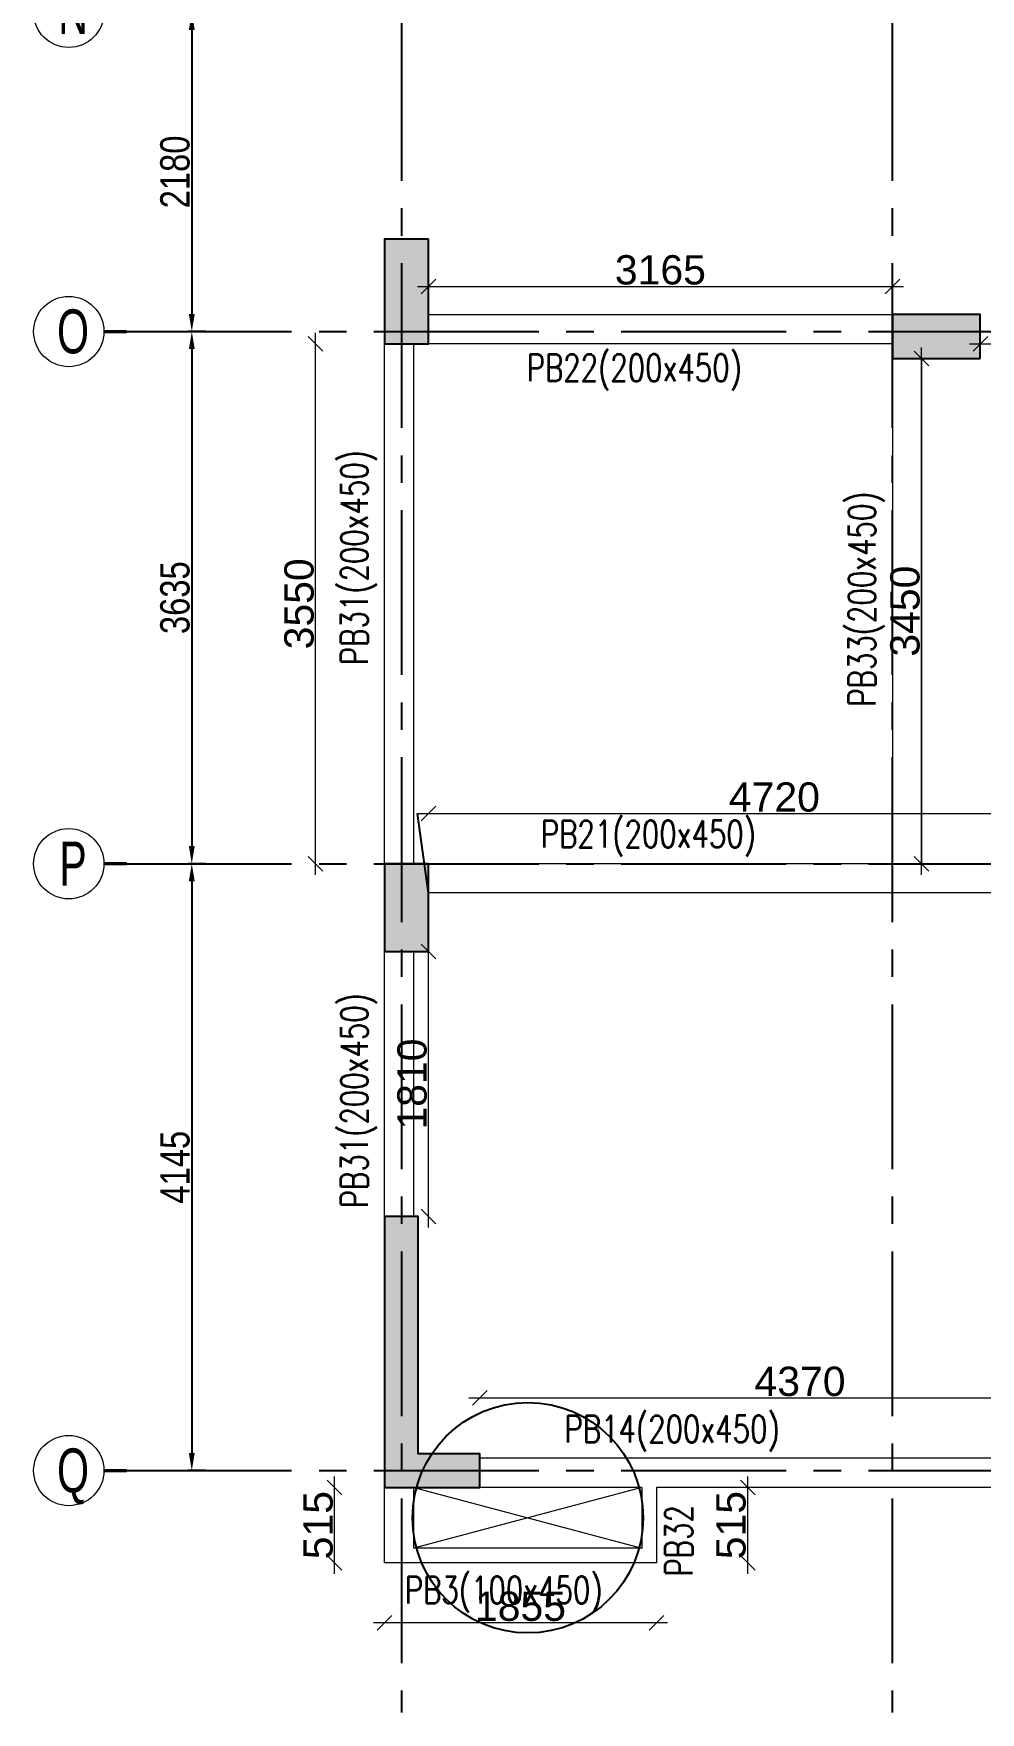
# Model space of a CAD drawing. Header units: millimetres. Extents: x 1277257 to 1543892, y 206696 to 309376.
# Drawn here: x 1363246 to 1369707, y 223712 to 235179 of the extents above; entities that cross this region are included whole.
import ezdxf
from ezdxf.enums import TextEntityAlignment as Align

# ---------------------------------------------------------------- set-up
doc = ezdxf.new("R2010")
doc.units = ezdxf.units.MM
doc.header["$LTSCALE"] = 500
doc.header["$MEASUREMENT"] = 0
doc.header["$PDMODE"] = 34
doc.linetypes.add('Site$0$CENTER2', pattern=[1.125, 0.75, -0.125, 0.125, -0.125])
doc.layers.get('Defpoints').update_dxf_attribs({"lineweight": 0})
for name, color, linetype, lineweight in [('CUT OUT', 1, 'Continuous', 13), ('GRID NO.', 7, 'Continuous', 20), ('TOWER COL HATCH', 253, 'Continuous', 20)]:
    doc.layers.add(name, color=color, linetype=linetype, lineweight=lineweight)
for name, color, linetype in [('GRID', 7, 'Continuous'), ('GRID DIM', 7, 'Continuous'), ('S-COLUMN-HATCH', 253, 'Continuous'), ('S-FRAMING PLAN', 4, 'Continuous'), ('T BEAM N', 3, 'Continuous'), ('TOWER AREA COLUMN.', 6, 'Continuous')]:
    doc.layers.add(name, color=color, linetype=linetype)
doc.styles.add('3mm', font='arial.ttf')
doc.styles.add('D50', font='arial.ttf', dxfattribs={"width": 0.8})
doc.styles.add('S-T', font='romans.shx')
doc.dimstyles.new('INNER DIM', dxfattribs={"dimtxt": 200, "dimasz": 120, "dimexe": 25, "dimexo": 25, "dimgap": 12, "dimtad": 1, "dimdec": 0, "dimrnd": 5, "dimzin": 0, "dimdsep": 46, "dimtxsty": 'D50', "dimcen": 0.09, "dimdle": 25, "dimclrt": 6, "dimadec": 0, "dimazin": 0, "dimtfac": 1, "dimtdec": 0, "dimtofl": 0, "dimtmove": 1, "dimatfit": 3, "dimfxl": 75, "dimtolj": 1, "dimtzin": 0, "dimarcsym": 0})
doc.dimstyles.new('PARAMVEER', dxfattribs={"dimtxt": 200, "dimasz": 100, "dimexe": 0, "dimexo": 25, "dimgap": 10, "dimtad": 1, "dimdec": 0, "dimrnd": 5, "dimzin": 0, "dimdsep": 46, "dimtxsty": '3mm', "dimblk": 'OBLIQUE', "dimcen": 0.09, "dimdle": 75, "dimclrd": 1, "dimclre": 1, "dimclrt": 3, "dimadec": 0, "dimazin": 0, "dimtfac": 1, "dimtdec": 0, "dimtmove": 1, "dimatfit": 3, "dimfxl": 100, "dimtolj": 1, "dimtzin": 0, "dimlwd": 18, "dimlwe": 5, "dimarcsym": 0})

# ---------------------------------------------------------------- blocks, each defined once
blk = doc.blocks.new('RW2952R')
at = {"layer": 'CUT OUT', "color": 1, "ltscale": 10}
for p, q in [((1365841, 225249), (1367396, 224834)), ((1367396, 225249), (1365841, 224834))]:
    blk.add_line(p, q, dxfattribs=at)
at = {"layer": 'S-FRAMING PLAN', "color": 3, "linetype": 'ByBlock', "lineweight": 20, "ltscale": 10}
for p, q in [((1369106, 233259), (1365941, 233259)), ((1365641, 229509), (1365641, 233059)), ((1365841, 229509), (1365841, 233059)), ((1369106, 233059), (1365941, 233059)), ((1369106, 232959), (1369106, 229509)), ((1369306, 232959), (1369306, 229509)), ((1369106, 229509), (1365941, 229509)), ((1370661, 229509), (1369306, 229509)), ((1370661, 229309), (1365941, 229309)), ((1365641, 227099), (1365641, 228909)), ((1365841, 227099), (1365841, 228909)), ((1370661, 225449), (1366291, 225449)), ((1365641, 224734), (1365641, 225249)), ((1365841, 224834), (1365841, 225249)), ((1367396, 225249), (1366291, 225249)), ((1367396, 225249), (1367396, 224834)), ((1370661, 225249), (1367496, 225249)), ((1367496, 225249), (1367496, 224734)), ((1367396, 224834), (1365841, 224834)), ((1367496, 224734), (1365641, 224734))]:
    blk.add_line(p, q, dxfattribs=at)
blk = doc.blocks.new('GRID MARK')
at = {"layer": 'GRID NO.', "const_width": 50}
blk.add_lwpolyline([(0, -541), (0, -891)], dxfattribs=at)
at = {"layer": 'GRID NO.'}
blk.add_circle((0, 0), 541, dxfattribs=at)
at = {"layer": 'GRID NO.', "style": 'D50', "width": 0.8}
blk.add_attdef('Y1', text='', height=500, dxfattribs=at).set_placement((-33, -267), align=Align.CENTER)
blk = doc.blocks.new('*D64')
at = {"layer": 'Defpoints', "color": 0, "linetype": 'Continuous', "transparency": 16777216}
for p in [(1364447, 235324), (1364325, 233144), (1364447, 233144)]:
    blk.add_point(p, dxfattribs=at)
at = {"layer": 'GRID DIM', "color": 0, "linetype": 'Continuous', "lineweight": -2, "transparency": 16777216}
for p, q in [((1364422, 235324), (1364300, 235324)), ((1364422, 233144), (1364300, 233144))]:
    blk.add_line(p, q, dxfattribs=at)
at = {"layer": 'GRID DIM', "linetype": 'Continuous', "lineweight": -2, "transparency": 16777216}
blk.add_line((1364325, 235204), (1364325, 233264), dxfattribs=at)
at = {"layer": 'GRID DIM', "linetype": 'Continuous', "transparency": 16777216}
for points in [[(1364305, 235204), (1364345, 235204), (1364325, 235324)], [(1364305, 233264), (1364345, 233264), (1364325, 233144)]]:
    blk.add_solid(points, dxfattribs=at)
at = {"layer": 'GRID DIM', "linetype": 'Continuous', "transparency": 16777216, "insert": (1364211, 234234), "char_height": 200, "attachment_point": 5, "rotation": 90, "style": 'D50'}
blk.add_mtext('\\A1;2180', dxfattribs=at)
blk = doc.blocks.new('*D65')
at = {"layer": 'Defpoints', "color": 0, "linetype": 'Continuous', "transparency": 16777216}
for p in [(1364447, 233144), (1364325, 229509), (1364447, 229509)]:
    blk.add_point(p, dxfattribs=at)
at = {"layer": 'GRID DIM', "color": 0, "linetype": 'Continuous', "lineweight": -2, "transparency": 16777216}
for p, q in [((1364422, 233144), (1364300, 233144)), ((1364422, 229509), (1364300, 229509))]:
    blk.add_line(p, q, dxfattribs=at)
at = {"layer": 'GRID DIM', "linetype": 'Continuous', "lineweight": -2, "transparency": 16777216}
blk.add_line((1364325, 233024), (1364325, 229629), dxfattribs=at)
at = {"layer": 'GRID DIM', "linetype": 'Continuous', "transparency": 16777216}
for points in [[(1364305, 233024), (1364345, 233024), (1364325, 233144)], [(1364305, 229629), (1364345, 229629), (1364325, 229509)]]:
    blk.add_solid(points, dxfattribs=at)
at = {"layer": 'GRID DIM', "linetype": 'Continuous', "transparency": 16777216, "insert": (1364211, 231326), "char_height": 200, "attachment_point": 5, "rotation": 90, "style": 'D50'}
blk.add_mtext('\\A1;3635', dxfattribs=at)
blk = doc.blocks.new('*D66')
at = {"layer": 'Defpoints', "color": 0, "linetype": 'Continuous', "transparency": 16777216}
for p in [(1364447, 229509), (1364325, 225364), (1364447, 225364)]:
    blk.add_point(p, dxfattribs=at)
at = {"layer": 'GRID DIM', "color": 0, "linetype": 'Continuous', "lineweight": -2, "transparency": 16777216}
for p, q in [((1364422, 229509), (1364300, 229509)), ((1364422, 225364), (1364300, 225364))]:
    blk.add_line(p, q, dxfattribs=at)
at = {"layer": 'GRID DIM', "linetype": 'Continuous', "lineweight": -2, "transparency": 16777216}
blk.add_line((1364325, 229389), (1364325, 225484), dxfattribs=at)
at = {"layer": 'GRID DIM', "linetype": 'Continuous', "transparency": 16777216}
for points in [[(1364305, 229389), (1364345, 229389), (1364325, 229509)], [(1364305, 225484), (1364345, 225484), (1364325, 225364)]]:
    blk.add_solid(points, dxfattribs=at)
at = {"layer": 'GRID DIM', "linetype": 'Continuous', "transparency": 16777216, "insert": (1364211, 227436), "char_height": 200, "attachment_point": 5, "rotation": 90, "style": 'D50'}
blk.add_mtext('\\A1;4145', dxfattribs=at)
blk = doc.blocks.new('3tgra')
at = {"layer": 'TOWER COL HATCH'}
h = blk.add_hatch(color=253, dxfattribs=at)
h.dxf.hatch_style = 1
h.paths.add_polyline_path([(1365941, 73232), (1365641, 73232), (1365641, 72517), (1365941, 72517)])
h = blk.add_hatch(color=253, dxfattribs=at)
h.dxf.hatch_style = 1
h.paths.add_polyline_path([(1369706, 72417), (1369706, 72717), (1369106, 72717), (1369106, 72417)])
h = blk.add_hatch(color=253, dxfattribs=at)
h.dxf.hatch_style = 1
h.paths.add_polyline_path([(1365941, 68967), (1365641, 68967), (1365641, 68367), (1365941, 68367)])
h = blk.add_hatch(color=253, dxfattribs=at)
h.dxf.hatch_style = 1
h.paths.add_polyline_path([(1365641, 66557), (1365641, 64707), (1366291, 64707), (1366291, 64937), (1365871, 64937), (1365871, 66557)])
at = {"layer": 'TOWER AREA COLUMN.', "color": 4}
for points in [[(1365941, 73232), (1365641, 73232), (1365641, 72517), (1365941, 72517)], [(1369706, 72417), (1369706, 72717), (1369106, 72717), (1369106, 72417)], [(1365941, 68967), (1365641, 68967), (1365641, 68367), (1365941, 68367)]]:
    blk.add_lwpolyline(points, close=True, dxfattribs=at)
blk.add_lwpolyline([(1365641, 66557), (1365641, 64707), (1366291, 64707), (1366291, 64937), (1365871, 64937), (1365871, 66557), (1365641, 66557)], dxfattribs=at)
blk = doc.blocks.new('_Oblique')
at = {"color": 0, "linetype": 'ByBlock', "lineweight": -2}
blk.add_line((-0.5, -0.5), (0.5, 0.5), dxfattribs=at)
blk = doc.blocks.new('*D313')
at = {"layer": 'Defpoints', "color": 0, "ltscale": 10, "transparency": 16777216}
for p in [(1369106, 233452), (1365941, 233259), (1369106, 233259)]:
    blk.add_point(p, dxfattribs=at)
at = {"layer": 'S-COLUMN-HATCH', "color": 1, "linetype": 'Continuous', "lineweight": 18, "ltscale": 10, "transparency": 16777216}
blk.add_line((1365866, 233452), (1369181, 233452), dxfattribs=at)
at = {"layer": 'S-COLUMN-HATCH', "color": 3, "linetype": 'Continuous', "lineweight": 5, "ltscale": 10, "transparency": 16777216}
for p, q in [((1365941, 233451), (1365941, 233452)), ((1369106, 233451), (1369106, 233452))]:
    blk.add_line(p, q, dxfattribs=at)
at = {"layer": 'S-COLUMN-HATCH', "color": 1, "lineweight": 18, "ltscale": 10, "transparency": 16777216, "xscale": 100, "yscale": 100, "zscale": 100, "rotation": 180}
blk.add_blockref('_Oblique', (1365941, 233452), dxfattribs=at)
at = {"layer": 'S-COLUMN-HATCH', "color": 1, "lineweight": 18, "ltscale": 10, "transparency": 16777216, "xscale": 100, "yscale": 100, "zscale": 100}
blk.add_blockref('_Oblique', (1369106, 233452), dxfattribs=at)
at = {"layer": 'S-COLUMN-HATCH', "color": 1, "ltscale": 10, "transparency": 16777216, "insert": (1367523, 233564), "char_height": 200, "attachment_point": 5, "style": '3mm'}
blk.add_mtext('\\A1;3165', dxfattribs=at)
blk = doc.blocks.new('*D314')
at = {"layer": 'Defpoints', "color": 0, "ltscale": 10, "transparency": 16777216}
for p in [(1369708, 233259), (1372286, 233259), (1372286, 233059)]:
    blk.add_point(p, dxfattribs=at)
at = {"layer": 'S-COLUMN-HATCH', "color": 1, "linetype": 'Continuous', "lineweight": 18, "ltscale": 10, "transparency": 16777216}
blk.add_line((1369633, 233059), (1372361, 233059), dxfattribs=at)
at = {"layer": 'S-COLUMN-HATCH', "color": 3, "linetype": 'Continuous', "lineweight": 5, "ltscale": 10, "transparency": 16777216}
for p, q in [((1369708, 233059), (1369708, 233059)), ((1372286, 233059), (1372286, 233059))]:
    blk.add_line(p, q, dxfattribs=at)
at = {"layer": 'S-COLUMN-HATCH', "color": 1, "lineweight": 18, "ltscale": 10, "transparency": 16777216, "xscale": 100, "yscale": 100, "zscale": 100, "rotation": 180}
blk.add_blockref('_Oblique', (1369708, 233059), dxfattribs=at)
at = {"layer": 'S-COLUMN-HATCH', "color": 1, "lineweight": 18, "ltscale": 10, "transparency": 16777216, "xscale": 100, "yscale": 100, "zscale": 100}
blk.add_blockref('_Oblique', (1372286, 233059), dxfattribs=at)
at = {"layer": 'S-COLUMN-HATCH', "color": 1, "ltscale": 10, "transparency": 16777216, "insert": (1370997, 233171), "char_height": 200, "attachment_point": 5, "style": '3mm'}
blk.add_mtext('\\A1;2575', dxfattribs=at)
blk = doc.blocks.new('*D315')
at = {"layer": 'Defpoints', "color": 0, "ltscale": 10, "transparency": 16777216}
for p in [(1365170, 233059), (1365756, 233059), (1365756, 229509)]:
    blk.add_point(p, dxfattribs=at)
at = {"layer": 'S-COLUMN-HATCH', "color": 1, "linetype": 'Continuous', "lineweight": 18, "ltscale": 10, "transparency": 16777216}
blk.add_line((1365170, 229434), (1365170, 233134), dxfattribs=at)
at = {"layer": 'S-COLUMN-HATCH', "color": 3, "linetype": 'Continuous', "lineweight": 5, "ltscale": 10, "transparency": 16777216}
for p, q in [((1365170, 233059), (1365170, 233059)), ((1365170, 229509), (1365170, 229509))]:
    blk.add_line(p, q, dxfattribs=at)
at = {"layer": 'S-COLUMN-HATCH', "color": 1, "lineweight": 18, "ltscale": 10, "transparency": 16777216, "xscale": 100, "yscale": 100, "zscale": 100}
for p, rotation in [((1365170, 233059), 90), ((1365170, 229509), 270)]:
    blk.add_blockref('_Oblique', p, dxfattribs=dict(at, rotation=rotation))
at = {"layer": 'S-COLUMN-HATCH', "color": 1, "ltscale": 10, "transparency": 16777216, "insert": (1365058, 231284), "char_height": 200, "attachment_point": 5, "rotation": 90, "style": '3mm'}
blk.add_mtext('\\A1;3550', dxfattribs=at)
blk = doc.blocks.new('*D316')
at = {"layer": 'Defpoints', "color": 0, "ltscale": 10, "transparency": 16777216}
for p in [(1370661, 229851), (1365941, 229509), (1370661, 229509)]:
    blk.add_point(p, dxfattribs=at)
at = {"layer": 'S-COLUMN-HATCH', "color": 1, "linetype": 'Continuous', "lineweight": 18, "ltscale": 10, "transparency": 16777216}
blk.add_line((1365866, 229851), (1370736, 229851), dxfattribs=at)
at = {"layer": 'S-COLUMN-HATCH', "color": 3, "linetype": 'Continuous', "lineweight": 5, "ltscale": 10, "transparency": 16777216}
for p, q in [((1365941, 229851), (1365941, 229851)), ((1370661, 229851), (1370661, 229851))]:
    blk.add_line(p, q, dxfattribs=at)
at = {"layer": 'S-COLUMN-HATCH', "color": 1, "lineweight": 18, "ltscale": 10, "transparency": 16777216, "xscale": 100, "yscale": 100, "zscale": 100, "rotation": 180}
blk.add_blockref('_Oblique', (1365941, 229851), dxfattribs=at)
at = {"layer": 'S-COLUMN-HATCH', "color": 1, "lineweight": 18, "ltscale": 10, "transparency": 16777216, "xscale": 100, "yscale": 100, "zscale": 100}
blk.add_blockref('_Oblique', (1370661, 229851), dxfattribs=at)
at = {"layer": 'S-COLUMN-HATCH', "color": 1, "ltscale": 10, "transparency": 16777216, "insert": (1368301, 229963), "char_height": 200, "attachment_point": 5, "style": '3mm'}
blk.add_mtext('\\A1;4720', dxfattribs=at)
blk = doc.blocks.new('*D318')
at = {"layer": 'Defpoints', "color": 0, "ltscale": 10, "transparency": 16777216}
for p in [(1369306, 232959), (1369306, 232959), (1369306, 229509)]:
    blk.add_point(p, dxfattribs=at)
at = {"layer": 'S-COLUMN-HATCH', "color": 1, "linetype": 'Continuous', "lineweight": 18, "ltscale": 10, "transparency": 16777216}
blk.add_line((1369306, 229434), (1369306, 233034), dxfattribs=at)
at = {"layer": 'S-COLUMN-HATCH', "color": 1, "lineweight": 18, "ltscale": 10, "transparency": 16777216, "xscale": 100, "yscale": 100, "zscale": 100}
for p, rotation in [((1369306, 232959), 90), ((1369306, 229509), 270)]:
    blk.add_blockref('_Oblique', p, dxfattribs=dict(at, rotation=rotation))
at = {"layer": 'S-COLUMN-HATCH', "color": 1, "ltscale": 10, "transparency": 16777216, "insert": (1369193, 231234), "char_height": 200, "attachment_point": 5, "rotation": 90, "style": '3mm'}
blk.add_mtext('\\A1;3450', dxfattribs=at)
blk = doc.blocks.new('*D321')
at = {"layer": 'Defpoints', "color": 0, "ltscale": 10, "transparency": 16777216}
for p in [(1365841, 228909), (1365941, 228909), (1365841, 227099)]:
    blk.add_point(p, dxfattribs=at)
at = {"layer": 'S-COLUMN-HATCH', "color": 3, "linetype": 'Continuous', "lineweight": 5, "ltscale": 10, "transparency": 16777216}
for p, q in [((1365940, 228909), (1365941, 228909)), ((1365940, 227099), (1365941, 227099))]:
    blk.add_line(p, q, dxfattribs=at)
at = {"layer": 'S-COLUMN-HATCH', "color": 1, "linetype": 'Continuous', "lineweight": 18, "ltscale": 10, "transparency": 16777216}
blk.add_line((1365941, 227024), (1365941, 228984), dxfattribs=at)
at = {"layer": 'S-COLUMN-HATCH', "color": 1, "lineweight": 18, "ltscale": 10, "transparency": 16777216, "xscale": 100, "yscale": 100, "zscale": 100}
for p, rotation in [((1365941, 228909), 90), ((1365941, 227099), 270)]:
    blk.add_blockref('_Oblique', p, dxfattribs=dict(at, rotation=rotation))
at = {"layer": 'S-COLUMN-HATCH', "color": 1, "ltscale": 10, "transparency": 16777216, "insert": (1365829, 228004), "char_height": 200, "attachment_point": 5, "rotation": 90, "style": '3mm'}
blk.add_mtext('\\A1;1810', dxfattribs=at)
blk = doc.blocks.new('*D322')
at = {"layer": 'Defpoints', "color": 0, "ltscale": 10, "transparency": 16777216}
for p in [(1370661, 225860), (1366291, 225249), (1370661, 225249)]:
    blk.add_point(p, dxfattribs=at)
at = {"layer": 'S-COLUMN-HATCH', "color": 1, "linetype": 'Continuous', "lineweight": 18, "ltscale": 10, "transparency": 16777216}
blk.add_line((1366216, 225860), (1370736, 225860), dxfattribs=at)
at = {"layer": 'S-COLUMN-HATCH', "color": 3, "linetype": 'Continuous', "lineweight": 5, "ltscale": 10, "transparency": 16777216}
for p, q in [((1366291, 225860), (1366291, 225860)), ((1370661, 225860), (1370661, 225860))]:
    blk.add_line(p, q, dxfattribs=at)
at = {"layer": 'S-COLUMN-HATCH', "color": 1, "lineweight": 18, "ltscale": 10, "transparency": 16777216, "xscale": 100, "yscale": 100, "zscale": 100, "rotation": 180}
blk.add_blockref('_Oblique', (1366291, 225860), dxfattribs=at)
at = {"layer": 'S-COLUMN-HATCH', "color": 1, "lineweight": 18, "ltscale": 10, "transparency": 16777216, "xscale": 100, "yscale": 100, "zscale": 100}
blk.add_blockref('_Oblique', (1370661, 225860), dxfattribs=at)
at = {"layer": 'S-COLUMN-HATCH', "color": 1, "ltscale": 10, "transparency": 16777216, "insert": (1368476, 225972), "char_height": 200, "attachment_point": 5, "style": '3mm'}
blk.add_mtext('\\A1;4370', dxfattribs=at)
blk = doc.blocks.new('*D405')
at = {"layer": 'Defpoints', "color": 0, "ltscale": 10, "transparency": 16777216}
for p in [(1367496, 225249), (1368119, 225249), (1367496, 224734)]:
    blk.add_point(p, dxfattribs=at)
at = {"layer": 'S-COLUMN-HATCH', "color": 3, "linetype": 'Continuous', "lineweight": 5, "ltscale": 10, "transparency": 16777216}
for p, q in [((1368118, 225249), (1368119, 225249)), ((1368118, 224734), (1368119, 224734))]:
    blk.add_line(p, q, dxfattribs=at)
at = {"layer": 'S-COLUMN-HATCH', "color": 1, "linetype": 'Continuous', "lineweight": 18, "ltscale": 10, "transparency": 16777216}
blk.add_line((1368119, 224659), (1368119, 225324), dxfattribs=at)
at = {"layer": 'S-COLUMN-HATCH', "color": 1, "lineweight": 18, "ltscale": 10, "transparency": 16777216, "xscale": 100, "yscale": 100, "zscale": 100}
for p, rotation in [((1368119, 225249), 90), ((1368119, 224734), 270)]:
    blk.add_blockref('_Oblique', p, dxfattribs=dict(at, rotation=rotation))
at = {"layer": 'S-COLUMN-HATCH', "color": 1, "ltscale": 10, "transparency": 16777216, "insert": (1368006, 224991), "char_height": 200, "attachment_point": 5, "rotation": 90, "style": '3mm'}
blk.add_mtext('\\A1;515', dxfattribs=at)
blk = doc.blocks.new('*D406')
at = {"layer": 'Defpoints', "color": 0, "ltscale": 10, "transparency": 16777216}
for p in [(1365641, 224734), (1367496, 224734), (1365641, 224324)]:
    blk.add_point(p, dxfattribs=at)
at = {"layer": 'S-COLUMN-HATCH', "color": 1, "linetype": 'Continuous', "lineweight": 18, "ltscale": 10, "transparency": 16777216}
blk.add_line((1367571, 224324), (1365566, 224324), dxfattribs=at)
at = {"layer": 'S-COLUMN-HATCH', "color": 3, "linetype": 'Continuous', "lineweight": 5, "ltscale": 10, "transparency": 16777216}
for p, q in [((1365641, 224324), (1365641, 224324)), ((1367496, 224324), (1367496, 224324))]:
    blk.add_line(p, q, dxfattribs=at)
at = {"layer": 'S-COLUMN-HATCH', "color": 1, "lineweight": 18, "ltscale": 10, "transparency": 16777216, "xscale": 100, "yscale": 100, "zscale": 100, "rotation": 180}
blk.add_blockref('_Oblique', (1365641, 224324), dxfattribs=at)
at = {"layer": 'S-COLUMN-HATCH', "color": 1, "lineweight": 18, "ltscale": 10, "transparency": 16777216, "xscale": 100, "yscale": 100, "zscale": 100}
blk.add_blockref('_Oblique', (1367496, 224324), dxfattribs=at)
at = {"layer": 'S-COLUMN-HATCH', "color": 1, "ltscale": 10, "transparency": 16777216, "insert": (1366568, 224436), "char_height": 200, "attachment_point": 5, "style": '3mm'}
blk.add_mtext('\\A1;1855', dxfattribs=at)
blk = doc.blocks.new('*D407')
at = {"layer": 'Defpoints', "color": 0, "ltscale": 10, "transparency": 16777216}
for p in [(1365300, 225249), (1365641, 225249), (1365641, 224734)]:
    blk.add_point(p, dxfattribs=at)
at = {"layer": 'S-COLUMN-HATCH', "color": 1, "linetype": 'Continuous', "lineweight": 18, "ltscale": 10, "transparency": 16777216}
blk.add_line((1365300, 224659), (1365300, 225324), dxfattribs=at)
at = {"layer": 'S-COLUMN-HATCH', "color": 3, "linetype": 'Continuous', "lineweight": 5, "ltscale": 10, "transparency": 16777216}
for p, q in [((1365300, 225249), (1365300, 225249)), ((1365300, 224734), (1365300, 224734))]:
    blk.add_line(p, q, dxfattribs=at)
at = {"layer": 'S-COLUMN-HATCH', "color": 1, "lineweight": 18, "ltscale": 10, "transparency": 16777216, "xscale": 100, "yscale": 100, "zscale": 100}
for p, rotation in [((1365300, 225249), 90), ((1365300, 224734), 270)]:
    blk.add_blockref('_Oblique', p, dxfattribs=dict(at, rotation=rotation))
at = {"layer": 'S-COLUMN-HATCH', "color": 1, "ltscale": 10, "transparency": 16777216, "insert": (1365188, 224991), "char_height": 200, "attachment_point": 5, "rotation": 90, "style": '3mm'}
blk.add_mtext('\\A1;515', dxfattribs=at)
blk = doc.blocks.new('EEE')
at = {"layer": 'GRID', "color": 16, "linetype": 'Site$0$CENTER2', "ltscale": 3}
for points in [[(1365755.6, 258923.2), (1365755.6, 223711.9)], [(1369105.6, 258923.2), (1369105.6, 223711.9)], [(1363880.9, 233143.8), (1442964.5, 233143.8)], [(1363880.9, 229508.8), (1442964.5, 229508.8)], [(1363880.9, 225363.8), (1442964.5, 225363.8)]]:
    blk.add_lwpolyline(points, dxfattribs=at)
at = {"layer": 'GRID NO.'}
ref = blk.add_blockref('GRID MARK', (1363485.6, 235324.1), dxfattribs=dict(at, xscale=0.443520000003279, yscale=0.443520000003279, zscale=0.443520000003279, rotation=90))
ref.add_attrib('Y1', 'N', dxfattribs={"height": 300, "style": 'D50', "width": 0.669886}).set_placement((1363514.6, 235325.1), align=Align.MIDDLE_CENTER)
ref = blk.add_blockref('GRID MARK', (1363485.6, 233143.8), dxfattribs=dict(at, xscale=0.443520000003279, yscale=0.443520000003279, zscale=0.443520000003279, rotation=90))
ref.add_attrib('Y1', 'O', dxfattribs={"height": 300, "style": 'D50', "width": 0.669886}).set_placement((1363514.6, 233144.9), align=Align.MIDDLE_CENTER)
ref = blk.add_blockref('GRID MARK', (1363485.6, 229508.8), dxfattribs=dict(at, xscale=0.443520000003279, yscale=0.443520000003279, zscale=0.443520000003279, rotation=90))
ref.add_attrib('Y1', 'P', dxfattribs={"height": 300, "style": 'D50', "width": 0.669886}).set_placement((1363514.6, 229509.9), align=Align.MIDDLE_CENTER)
ref = blk.add_blockref('GRID MARK', (1363485.6, 225363.8), dxfattribs=dict(at, xscale=0.443520000003279, yscale=0.443520000003279, zscale=0.443520000003279, rotation=90))
ref.add_attrib('Y1', 'Q', dxfattribs={"height": 300, "style": 'D50', "width": 0.669886}).set_placement((1363514.6, 225364.9), align=Align.MIDDLE_CENTER)
at = {"layer": 'GRID DIM', "color": 0, "linetype": 'Continuous'}
for base, p1, p2, picture, middle in [((1364325, 233143.8), (1364447.2, 235324.1), (1364447.2, 233143.8), '*D64', (1364210.9, 234233.9)), ((1364325, 229508.8), (1364447.2, 233143.8), (1364447.2, 229508.8), '*D65', (1364210.8, 231326.3)), ((1364325, 225363.8), (1364447.2, 229508.8), (1364447.2, 225363.8), '*D66', (1364210.9, 227436.3))]:
    dim = blk.add_linear_dim(base=base, p1=p1, p2=p2, angle=90, dimstyle='INNER DIM', override={"dimclrd": 256, "dimclrt": 256}, dxfattribs=at)
    dim.commit()
    dim.dimension.update_dxf_attribs({"geometry": picture, "text_midpoint": middle})

msp = doc.modelspace()

# ---------------------------------------------------------------- linework, layer by layer
at = {"layer": 'S-COLUMN-HATCH', "color": 4, "ltscale": 10}
for p, q in [((1365940.6, 229308.8), (1365865.6, 229851.3)), ((1365940.6, 229508.8), (1365940.6, 229508.8)), ((1365940.6, 229308.8), (1365940.6, 229308.8))]:
    msp.add_line(p, q, dxfattribs=at)
msp.add_circle((1366618.1, 225041.3), 786.9, dxfattribs=at)

# ---------------------------------------------------------------- block references
at = {"layer": 'CUT OUT', "color": 4}
msp.add_blockref('3tgra', (0, 160542.1), dxfattribs=at)
at = {"layer": 'GRID', "color": 4}
msp.add_blockref('EEE', (0, 0), dxfattribs=at)
at = {"layer": 'S-COLUMN-HATCH', "color": 4}
msp.add_blockref('RW2952R', (0, 0), dxfattribs=at)

# ---------------------------------------------------------------- texts
at = {"layer": 'T BEAM N', "color": 7, "lineweight": 0, "style": 'S-T', "width": 0.75}
for s, p in [('PB22(200x450)', (1366610.3, 232803.8)), ('PB21(200x450)', (1366706.5, 229619.4)), ('PB14(200x450)', (1366868.6, 225555.4)), ('PB3(100x450)', (1365778.4, 224455.8))]:
    msp.add_text(s, height=185, dxfattribs=at).set_placement(p)
for s, p in [('PB31(200x450)', (1365526.4, 230865.9)), ('PB33(200x450)', (1368991.4, 230582.4)), ('PB31(200x450)', (1365526.4, 227156.3)), ('PB32', (1367741.5, 224640.7))]:
    msp.add_text(s, height=185, rotation=90, dxfattribs=at).set_placement(p)

# ---------------------------------------------------------------- dimensions: what is measured, and where the dimension line sits
at = {"layer": 'S-COLUMN-HATCH', "color": 4, "ltscale": 10}
for base, p1, p2, picture, middle in [((1369105.6, 233451.6), (1365940.6, 233258.8), (1369105.6, 233258.8), '*D313', (1367523.1, 233563.8)), ((1372285.5, 233058.8), (1369708.1, 233258.8), (1372285.5, 233258.8), '*D314', (1370996.8, 233170.9)), ((1370660.6, 229851.3), (1365940.6, 229508.8), (1370660.6, 229508.8), '*D316', (1368300.6, 229963.4)), ((1370660.6, 225860), (1366290.6, 225248.8), (1370660.6, 225248.8), '*D322', (1368475.6, 225972.2)), ((1365640.6, 224323.6), (1367495.6, 224733.8), (1365640.6, 224733.8), '*D406', (1366568.1, 224435.7))]:
    dim = msp.add_linear_dim(base=base, p1=p1, p2=p2, dimstyle='PARAMVEER', override={"dimpost": '\\X', "dimclre": 3, "dimclrt": 1, "dimfxl": 0.15, "dimfxlon": 1, "dimarcsym": 1}, dxfattribs=at)
    dim.commit()
    dim.dimension.update_dxf_attribs({"geometry": picture, "text_midpoint": middle})
for base, p1, p2, picture, middle in [((1365170.1, 233058.8), (1365755.6, 229508.8), (1365755.6, 233058.8), '*D315', (1365057.9, 231283.8)), ((1369305.6, 232958.8), (1369305.6, 229508.8), (1369305.6, 232958.8), '*D318', (1369193.5, 231233.8)), ((1365940.6, 228908.8), (1365840.6, 227098.8), (1365840.6, 228908.8), '*D321', (1365828.5, 228003.8)), ((1365299.9, 225248.8), (1365640.6, 224733.8), (1365640.6, 225248.8), '*D407', (1365187.8, 224991.3)), ((1368118.6, 225248.8), (1367495.6, 224733.8), (1367495.6, 225248.8), '*D405', (1368006.5, 224991.3))]:
    dim = msp.add_linear_dim(base=base, p1=p1, p2=p2, angle=90, dimstyle='PARAMVEER', override={"dimpost": '\\X', "dimclre": 3, "dimclrt": 1, "dimfxl": 0.15, "dimfxlon": 1, "dimarcsym": 1}, dxfattribs=at)
    dim.commit()
    dim.dimension.update_dxf_attribs({"geometry": picture, "text_midpoint": middle})

doc.saveas('drawing.dxf')
